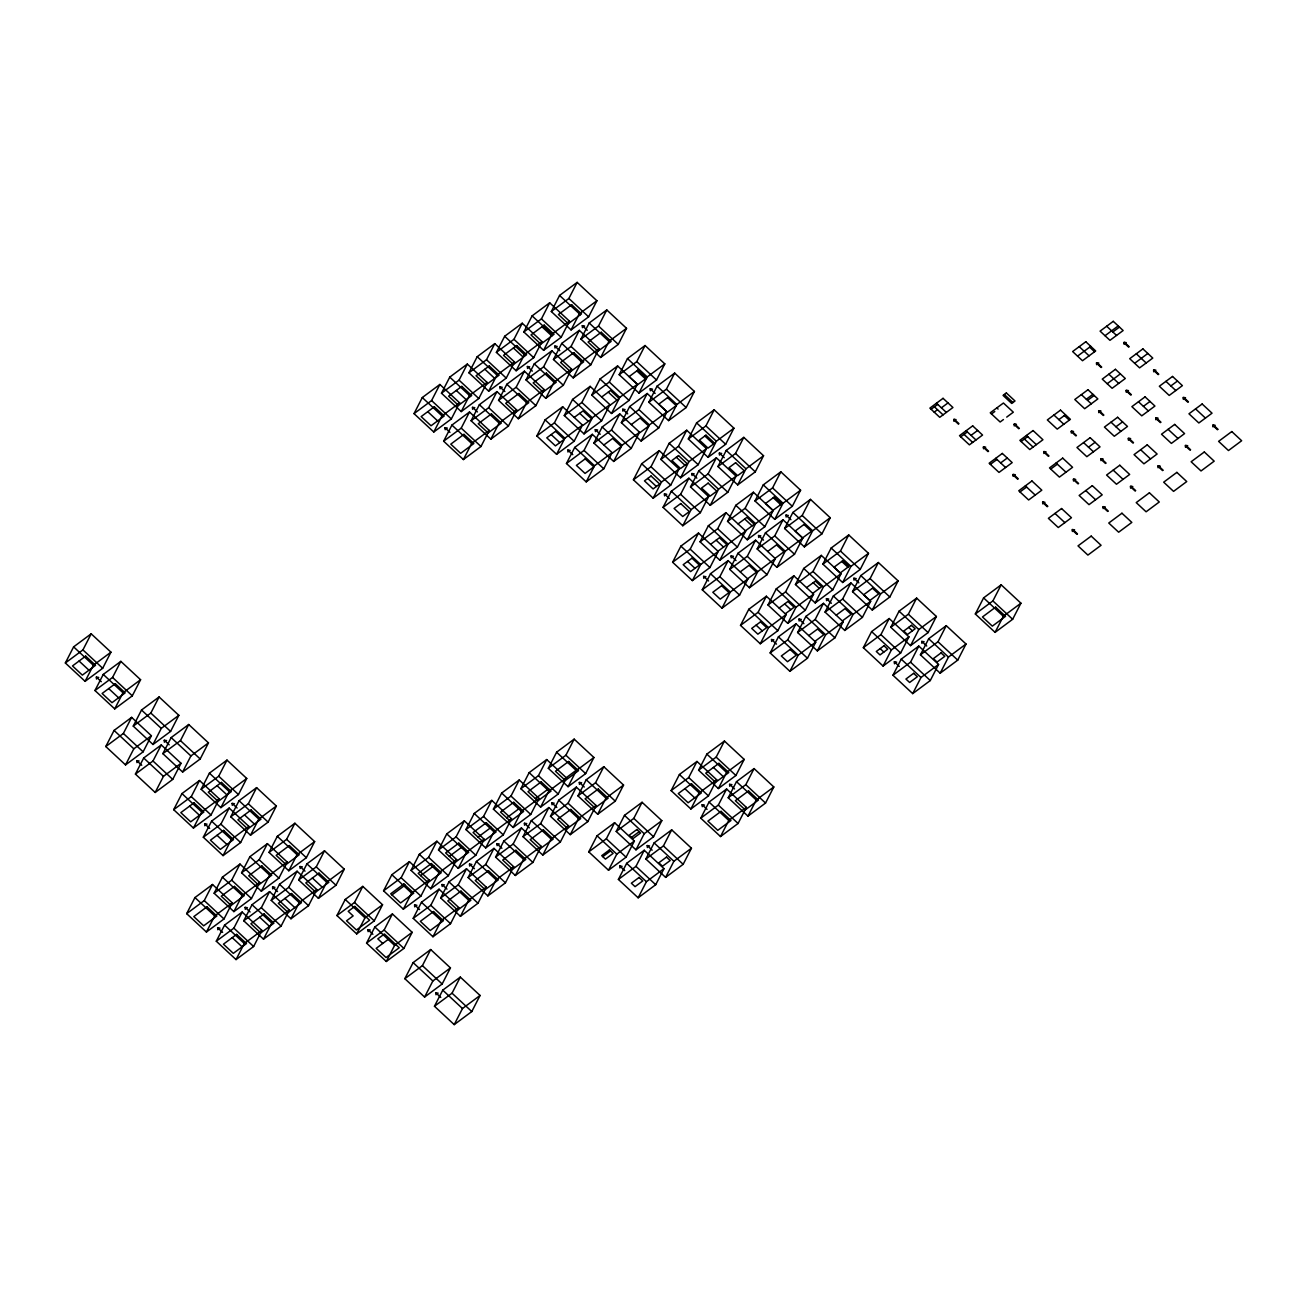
<?xml version="1.0" encoding="UTF-8"?>
<svg xmlns="http://www.w3.org/2000/svg" width="1307" height="1307" viewBox="0 0 1307 1307"><rect width="100%" height="100%" fill="white"/><g stroke="black" fill="none" stroke-linecap="round" stroke-linejoin="round"><path stroke-width="1.5" d="M65.35 662.976L73.617 646.867L91.196 633.813L110.948 652.177L102.681 668.269L85.102 681.339L65.35 662.976L82.929 649.906L91.196 633.813M85.102 681.339L93.369 665.247L110.948 652.177M94.97 690.521L103.253 674.428L120.832 661.358L140.584 679.722L132.301 695.83L114.722 708.9L94.97 690.521L112.549 677.451L120.832 661.358M114.722 708.9L123.005 692.792L140.584 679.722M105.785 746.542L114.068 730.433L131.631 717.363L151.383 735.743L143.117 751.835L125.537 764.905L105.785 746.542L123.364 733.472L131.631 717.363M133.249 726.12L141.515 710.011L159.095 696.958L178.847 715.321L170.58 731.414L153.001 744.484L133.249 726.12L150.828 713.05L159.095 696.958M125.537 764.905L133.82 748.813L151.383 735.743M135.422 774.087L143.688 757.995L161.267 744.925L181.019 763.288L172.736 779.397L155.174 792.467L135.422 774.087L152.984 761.017L161.267 744.925M153.001 744.484L161.267 728.391L178.847 715.321M162.869 753.665L171.152 737.573L188.714 724.503L208.466 742.882L200.2 758.975L182.621 772.045L162.869 753.665L180.448 740.612L188.714 724.503M155.174 792.467L163.44 776.358L181.019 763.288M182.621 772.045L190.904 755.936L208.466 742.882M173.684 809.687L181.967 793.578L199.53 780.508L219.282 798.887L211.015 814.98L193.436 828.05L173.684 809.687L191.263 796.617L199.53 780.508M201.147 789.265L209.414 773.156L226.993 760.102L246.745 778.466L238.462 794.558L220.899 807.628L201.147 789.265L218.71 776.195L226.993 760.102M193.436 828.05L201.719 811.957L219.282 798.887M414.025 413.633L422.292 397.54L439.871 384.47L459.623 402.834L451.34 418.943L433.777 432.013L414.025 413.633L431.588 400.563L439.871 384.47M203.32 837.232L211.587 821.139L229.166 808.069L248.918 826.432L240.635 842.541L223.072 855.611L203.32 837.232L220.883 824.162L229.166 808.069M220.899 807.628L229.166 791.536L246.745 778.466M441.472 393.211L449.755 377.119L467.318 364.049L487.07 382.412L478.803 398.521L461.224 411.591L441.472 393.211L459.051 380.157L467.318 364.049M230.767 816.81L239.05 800.717L256.613 787.647L276.365 806.027L268.098 822.119L250.519 835.189L230.767 816.81L248.346 803.756L256.613 787.647M433.777 432.013L442.044 415.904L459.623 402.834M186.672 913.658L194.939 897.566L212.518 884.496L232.27 902.859L223.987 918.968L206.424 932.038L186.672 913.658L204.251 900.588L212.518 884.496M468.935 372.805L477.202 356.697L494.781 343.627L514.533 362.006L506.25 378.099L488.687 391.169L468.935 372.805L486.498 359.735L494.781 343.627M223.072 855.611L231.339 839.502L248.918 826.432M443.645 441.194L451.912 425.085L469.491 412.015L489.243 430.395L480.976 446.488L463.397 459.558L443.645 441.194L461.224 428.124L469.491 412.015M461.224 411.591L469.507 395.482L487.07 382.412M214.136 893.236L222.402 877.144L239.982 864.074L259.734 882.454L251.45 898.546L233.888 911.616L214.136 893.236L231.698 880.183L239.982 864.074M496.382 352.384L504.665 336.275L522.228 323.221L541.98 341.584L533.713 357.677L516.134 370.747L496.382 352.384L513.961 339.314L522.228 323.221M250.519 835.189L258.802 819.081L276.365 806.027M206.424 932.038L214.691 915.929L232.27 902.859M471.108 420.772L479.375 404.68L496.954 391.61L516.706 409.973L508.423 426.066L490.86 439.136L471.108 420.772L488.671 407.702L496.954 391.61M488.687 391.169L496.954 375.076L514.533 362.006M241.583 872.831L249.866 856.722L267.429 843.652L287.181 862.032L278.914 878.124L261.335 891.194L241.583 872.831L259.162 859.761L267.429 843.652M523.846 331.962L532.112 315.869L549.692 302.799L569.444 321.163L561.177 337.271L543.598 350.325L523.846 331.962L541.425 318.892L549.692 302.799M463.397 459.558L471.664 443.465L489.243 430.395M216.292 941.22L224.575 925.111L242.138 912.057L261.89 930.421L253.623 946.513L236.044 959.583L216.292 941.22L233.871 928.15L242.138 912.057M233.888 911.616L242.154 895.507L259.734 882.454M498.555 400.35L506.838 384.258L524.401 371.188L544.153 389.551L535.886 405.66L518.307 418.73L498.555 400.35L516.134 387.28L524.401 371.188M516.134 370.747L524.417 354.654L541.98 341.584M269.046 852.409L277.313 836.317L294.892 823.247L314.644 841.61L306.361 857.702L288.798 870.772L269.046 852.409L286.609 839.339L294.892 823.247M551.309 311.54L559.576 295.447L577.155 282.377L596.907 300.741L588.624 316.849L571.061 329.919L551.309 311.54L568.872 298.47L577.155 282.377M490.86 439.136L499.127 423.043L516.706 409.973M243.755 920.798L252.022 904.705L269.601 891.635L289.353 909.999L281.087 926.108L263.508 939.161L243.755 920.798L261.335 907.728L269.601 891.635M261.335 891.194L269.618 875.102L287.181 862.032M526.018 379.929L534.285 363.836L551.864 350.766L571.616 369.146L563.333 385.238L545.771 398.308L526.018 379.929L543.581 366.875L551.864 350.766M543.598 350.325L551.864 334.233L569.444 321.163M236.044 959.583L244.327 943.491L261.89 930.421M518.307 418.73L526.59 402.621L544.153 389.551M271.219 900.376L279.486 884.284L297.065 871.214L316.817 889.577L308.534 905.686L290.971 918.756L271.219 900.376L288.782 887.306L297.065 871.214M288.798 870.772L297.065 854.68L314.644 841.61M553.465 359.523L561.749 343.414L579.311 330.344L599.063 348.724L590.797 364.816L573.218 377.886L553.465 359.523L571.045 346.453L579.311 330.344M571.061 329.919L579.328 313.811L596.907 300.741M263.508 939.161L271.774 923.069L289.353 909.999M545.771 398.308L554.037 382.199L571.616 369.146M298.666 879.954L306.949 863.862L324.512 850.792L344.264 869.171L335.997 885.264L318.418 898.334L298.666 879.954L316.245 866.9L324.512 850.792M580.929 339.101L589.196 322.992L606.775 309.939L626.527 328.302L618.26 344.395L600.681 357.465L580.929 339.101L598.508 326.031L606.775 309.939M556.586 454.313L564.853 438.221L582.432 425.151L574.149 441.243L556.586 454.313L536.834 435.95L545.101 419.841L562.68 406.771L582.873 425.461L591.663 418.926L583.02 410.888L574.23 417.423M290.971 918.756L299.238 902.647L316.817 889.577M573.218 377.886L581.501 361.794L599.063 348.724M536.834 435.95L554.397 422.88L562.68 406.771M584.033 433.891L592.316 417.799L609.879 404.729L601.612 420.821L584.033 433.891L564.281 415.528L572.564 399.419L590.127 386.366L610.336 405.039L619.126 398.504L610.483 390.466L601.694 397.001M318.418 898.334L326.701 882.225L344.264 869.171M600.681 357.465L608.948 341.372L626.527 328.302M564.281 415.528L581.86 402.458L590.127 386.366M591.744 395.106L600.011 379.014L617.59 365.944L637.342 384.307L629.059 400.416L611.496 413.469L591.744 395.106L609.307 382.036L617.59 365.944M586.206 481.875L594.489 465.766L612.052 452.696L603.785 468.805L586.206 481.875L566.454 463.495L574.737 447.402L592.3 434.332L612.509 453.023L621.282 446.488L612.64 438.449L603.867 444.984M336.945 915.553L345.211 899.461L362.791 886.391L382.543 904.754L374.259 920.863L356.697 933.917L336.945 915.553L354.507 902.483L362.791 886.391M619.191 374.684L627.474 358.592L645.054 345.522L664.806 363.885L656.522 379.994L638.943 393.064L619.191 374.684L636.77 361.614L645.054 345.522M566.454 463.495L584.033 450.425L592.3 434.332M613.669 461.453L621.936 445.344L639.515 432.29L631.232 448.383L613.669 461.453L593.917 443.073L602.184 426.981L619.763 413.911L639.956 432.601L648.746 426.066L640.103 418.028L631.314 424.563M611.496 413.469L619.763 397.377L637.342 384.307M593.917 443.073L611.48 430.019L619.763 413.911M356.697 933.917L364.963 917.824L382.543 904.754M621.364 422.667L629.647 406.559L647.21 393.489L666.962 411.868L658.695 427.961L641.116 441.031L621.364 422.667L638.943 409.597L647.21 393.489M638.943 393.064L647.226 376.955L664.806 363.885M383.572 890.819L391.855 874.71L409.418 861.656L429.17 880.019L420.903 896.112L403.324 909.182L383.572 890.819L401.151 877.749L409.418 861.656M366.564 943.115L374.848 927.006L392.41 913.936L412.162 932.316L403.896 948.408L386.317 961.478L366.564 943.115L384.144 930.045L392.41 913.936M648.827 402.246L657.094 386.137L674.673 373.083L694.425 391.447L686.159 407.539L668.58 420.609L648.827 402.246L666.407 389.176L674.673 373.083M411.035 870.397L419.302 854.304L436.881 841.234L456.633 859.598L448.366 875.706L430.787 888.76L411.035 870.397L428.614 857.327L436.881 841.234M641.116 441.031L649.399 424.938L666.962 411.868M403.324 909.182L411.607 893.089L429.17 880.019M438.498 849.975L446.765 833.882L464.344 820.812L484.096 839.176L475.813 855.284L458.251 868.354L438.498 849.975L456.061 836.905L464.344 820.812M633.421 479.816L641.688 463.724L659.267 450.654L679.019 469.017L670.736 485.126L653.173 498.196L633.421 479.816L650.984 466.746L659.267 450.654M386.317 961.478L394.6 945.386L412.162 932.316M668.58 420.609L676.846 404.517L694.425 391.447M413.208 918.364L421.475 902.271L439.054 889.201L458.806 907.581L450.539 923.673L432.96 936.743L413.208 918.364L430.787 905.31L439.054 889.201M430.787 888.76L439.054 872.668L456.633 859.598M465.945 829.569L474.229 813.46L491.791 800.39L511.543 818.77L503.277 834.863L485.698 847.933L465.945 829.569L483.525 816.499L491.791 800.39M660.868 459.394L669.151 443.302L686.714 430.232L706.466 448.611L698.199 464.704L680.62 477.774L660.868 459.394L678.447 446.34L686.714 430.232M440.671 897.958L448.938 881.849L466.517 868.779L486.269 887.159L477.986 903.251L460.423 916.321L440.671 897.958L458.234 884.888L466.517 868.779M458.251 868.354L466.517 852.246L484.096 839.176M404.843 978.698L413.11 962.606L430.689 949.536L450.441 967.899L442.158 984.008L424.595 997.061L404.843 978.698L422.406 965.628L430.689 949.536M493.409 809.147L501.676 793.039L519.255 779.969L539.007 798.348L530.724 814.441L513.161 827.511L493.409 809.147L510.972 796.077L519.255 779.969M653.173 498.196L661.44 482.087L679.019 469.017M688.332 438.989L696.598 422.88L714.177 409.81L733.93 428.19L725.663 444.282L708.084 457.352L688.332 438.989L705.911 425.919L714.177 409.81M432.96 936.743L441.227 920.634L458.806 907.581M468.118 877.536L476.402 861.427L493.964 848.374L513.716 866.737L505.45 882.829L487.87 895.899L468.118 877.536L485.698 864.466L493.964 848.374M485.698 847.933L493.981 831.824L511.543 818.77M663.041 507.377L671.324 491.269L688.887 478.215L708.639 496.578L700.372 512.671L682.793 525.741L663.041 507.377L680.62 494.307L688.887 478.215M520.872 788.725L529.139 772.633L546.718 759.563L566.47 777.926L558.187 794.035L540.608 807.089L520.872 788.725L538.435 775.655L546.718 759.563M680.62 477.774L688.903 461.665L706.466 448.611M460.423 916.321L468.69 900.229L486.269 887.159M495.582 857.114L503.849 841.022L521.428 827.952L541.18 846.315L532.897 862.424L515.334 875.478L495.582 857.114L513.145 844.044L521.428 827.952M424.595 997.061L432.862 980.969L450.441 967.899M513.161 827.511L521.428 811.418L539.007 798.348M690.504 486.956L698.771 470.863L716.35 457.793L736.102 476.156L727.819 492.265L710.256 505.319L690.504 486.956L708.067 473.886L716.35 457.793M548.319 768.304L556.602 752.211L574.165 739.141L593.917 757.505L585.65 773.613L568.071 786.683L548.319 768.304L565.898 755.234L574.165 739.141M708.084 457.352L716.35 441.26L733.93 428.19M487.87 895.899L496.154 879.807L513.716 866.737M434.463 1006.259L442.746 990.151L460.309 977.081L480.061 995.46L471.794 1011.553L454.215 1024.623L434.463 1006.259L452.042 993.189L460.309 977.081M682.793 525.741L691.076 509.648L708.639 496.578M523.029 836.692L531.312 820.6L548.875 807.53L568.627 825.893L560.36 842.002L542.781 855.072L523.029 836.692L540.608 823.622L548.875 807.53M540.608 807.089L548.891 790.996L566.47 777.926M717.951 466.534L726.235 450.441L743.797 437.371L763.549 455.735L755.283 471.843L737.703 484.913L717.951 466.534L735.531 453.464L743.797 437.371M672.615 562.239L680.898 546.13L698.477 533.06L718.213 551.44L709.946 567.532L692.367 580.602L672.615 562.239L690.194 549.169L698.477 533.06M515.334 875.478L523.601 859.385L541.18 846.315M550.492 816.287L558.759 800.178L576.338 787.108L596.09 805.488L587.823 821.58L570.244 834.65L550.492 816.287L568.071 803.217L576.338 787.108M710.256 505.319L718.523 489.226L736.102 476.156M568.071 786.683L576.354 770.575L593.917 757.505M700.078 541.817L708.361 525.724L725.924 512.654L745.676 531.018L737.409 547.127L719.83 560.18L700.078 541.817L717.657 528.747L725.924 512.654M454.215 1024.623L462.482 1008.53L480.061 995.46M542.781 855.072L551.064 838.963L568.627 825.893M577.955 795.865L586.222 779.756L603.801 766.703L623.553 785.066L615.27 801.158L597.707 814.228L577.955 795.865L595.518 782.795L603.801 766.703M737.703 484.913L745.987 468.805L763.549 455.735M692.367 580.602L700.65 564.51L718.213 551.44M727.542 521.395L735.808 505.303L753.387 492.233L773.14 510.596L764.856 526.705L747.294 539.775L727.542 521.395L745.104 508.325L753.387 492.233M570.244 834.65L578.511 818.558L596.09 805.488M702.251 589.784L710.518 573.691L728.097 560.621L747.849 578.985L739.582 595.093L722.003 608.163L702.251 589.784L719.83 576.714L728.097 560.621M719.83 560.18L728.113 544.088L745.676 531.018M754.989 500.973L763.272 484.881L780.834 471.811L800.587 490.19L792.32 506.283L774.741 519.353L754.989 500.973L772.568 487.919L780.834 471.811M597.707 814.228L605.974 798.136L623.553 785.066M729.714 569.378L737.981 553.269L755.56 540.199L775.312 558.579L767.029 574.672L749.466 587.742L729.714 569.378L747.277 556.308L755.56 540.199M747.294 539.775L755.56 523.666L773.14 510.596M588.754 851.87L597.038 835.777L614.6 822.707L634.352 841.071L626.086 857.18L608.507 870.233L588.754 851.87L606.334 838.8L614.6 822.707M722.003 608.163L730.27 592.055L747.849 578.985M757.161 548.956L765.445 532.848L783.007 519.794L802.759 538.157L794.493 554.25L776.913 567.32L757.161 548.956L774.741 535.886L783.007 519.794M774.741 519.353L783.024 503.244L800.587 490.19M616.218 831.448L624.485 815.356L642.064 802.286L661.816 820.649L653.549 836.758L635.97 849.828L616.218 831.448L633.797 818.378L642.064 802.286M749.466 587.742L757.733 571.649L775.312 558.579M608.507 870.233L616.79 854.141L634.352 841.071M784.625 528.534L792.892 512.442L810.471 499.372L830.223 517.735L821.94 533.844L804.377 546.898L784.625 528.534L802.188 515.464L810.471 499.372M740.514 625.383L748.797 609.274L766.359 596.221L786.111 614.584L777.845 630.677L760.266 643.747L740.514 625.383L758.093 612.313L766.359 596.221M776.913 567.32L785.197 551.227L802.759 538.157M618.391 879.431L626.657 863.323L644.237 850.253L663.989 868.632L655.706 884.725L638.143 897.795L618.391 879.431L635.97 866.361L644.237 850.253M635.97 849.828L644.237 833.719L661.816 820.649M671.128 790.621L679.411 774.512L696.974 761.442L716.726 779.822L708.459 795.914L690.88 808.984L671.128 790.621L688.707 777.551L696.974 761.442M767.977 604.961L776.244 588.869L793.823 575.799L813.575 594.162L805.308 610.271L787.729 623.325L767.977 604.961L785.556 591.891L793.823 575.799M804.377 546.898L812.644 530.805L830.223 517.735M645.854 859.009L654.121 842.901L671.7 829.847L691.452 848.21L683.169 864.303L665.606 877.373L645.854 859.009L663.417 845.939L671.7 829.847M760.266 643.747L768.549 627.654L786.111 614.584M698.591 770.199L706.858 754.106L724.437 741.036L744.189 759.4L735.906 775.492L718.344 788.562L698.591 770.199L716.154 757.129L724.437 741.036M795.44 584.539L803.707 568.447L821.286 555.377L841.038 573.74L832.755 589.849L815.192 602.919L795.44 584.539L813.003 571.469L821.286 555.377M638.143 897.795L646.41 881.702L663.989 868.632M770.15 652.928L778.417 636.836L795.996 623.766L815.748 642.129L807.465 658.238L789.902 671.308L770.15 652.928L787.713 639.875L795.996 623.766M690.88 808.984L699.163 792.892L716.726 779.822M787.729 623.325L795.996 607.232L813.575 594.162M822.887 564.118L831.17 548.025L848.733 534.955L868.485 553.335L860.218 569.427L842.639 582.497L822.887 564.118L840.466 551.064L848.733 534.955M665.606 877.373L673.873 861.28L691.452 848.21M700.764 818.166L709.031 802.073L726.61 789.003L746.362 807.367L738.079 823.475L720.516 836.545L700.764 818.166L718.327 805.096L726.61 789.003M797.597 632.523L805.88 616.414L823.459 603.344L843.211 621.724L834.928 637.816L817.349 650.886L797.597 632.523L815.176 619.453L823.459 603.344M718.344 788.562L726.61 772.47L744.189 759.4M815.192 602.919L823.459 586.81L841.038 573.74M789.902 671.308L798.169 655.199L815.748 642.129M728.211 797.76L736.495 781.651L754.057 768.581L773.809 786.961L765.543 803.053L747.963 816.123L728.211 797.76L745.791 784.69L754.057 768.581M825.06 612.101L833.343 595.992L850.906 582.938L870.658 601.302L862.391 617.394L844.812 630.464L825.06 612.101L842.639 599.031L850.906 582.938M842.639 582.497L850.922 566.388L868.485 553.335M720.516 836.545L728.783 820.437L746.362 807.367M817.349 650.886L825.632 634.794L843.211 621.724M852.523 591.679L860.79 575.586L878.369 562.516L898.121 580.88L889.838 596.989L872.275 610.042L852.523 591.679L870.086 578.609L878.369 562.516M747.963 816.123L756.247 800.015L773.809 786.961M844.812 630.464L853.095 614.372L870.658 601.302M872.275 610.042L880.542 593.95L898.121 580.88M863.339 647.684L871.606 631.591L889.185 618.521L908.937 636.885L900.654 652.994L883.091 666.064L863.339 647.684L880.902 634.614L889.185 618.521M890.786 627.278L899.069 611.17L916.632 598.1L936.384 616.479L928.117 632.572L910.538 645.642L890.786 627.278L908.365 614.208L916.632 598.1M883.091 666.064L891.358 649.955L908.937 636.885M892.959 675.245L901.226 659.136L918.805 646.083L938.557 664.446L930.29 680.539L912.711 693.609L892.959 675.245L910.538 662.175L918.805 646.083M910.538 645.642L918.821 629.549L936.384 616.479M920.422 654.823L928.689 638.731L946.268 625.661L966.02 644.024L957.737 660.133L940.174 673.187L920.422 654.823L937.985 641.753L946.268 625.661M912.711 693.609L920.978 677.516L938.557 664.446M940.174 673.187L948.441 657.094L966.02 644.024M975.332 613.996L983.599 597.887L1001.178 584.817L1020.93 603.197L1012.647 619.289L995.084 632.359L975.332 613.996L992.895 600.926L1001.178 584.817M995.084 632.359L1003.351 616.267L1020.93 603.197M710.649 544.284L719.438 537.749L726.839 544.643L718.049 551.178M738.096 523.878L746.885 517.343L754.302 524.221L745.513 530.756M931.107 409.271L937.707 404.369M934.195 412.146L937.495 409.695M941.399 407.817L948 402.915M740.268 571.845L749.058 565.31L756.459 572.205L747.686 578.74M767.732 551.423L776.521 544.888L783.922 551.783L775.133 558.318M960.743 436.816L967.327 431.931M991.49 413.96L994.79 411.509M971.036 435.362L977.62 430.46M1077.556 356.141L1090.741 346.339M1105.019 335.719L1118.204 325.933M1112.845 331.978L1119.429 327.077M1003.433 419.547L1000.133 421.998L990.249 412.8L1003.433 403.013L1013.317 412.195L1006.717 417.096M391.953 894.919L405.121 885.117M779.152 608.016L787.941 601.481L794.117 607.216L785.327 613.751M806.615 587.595L815.405 581.06L821.58 586.794L812.791 593.329M420.642 875.657L433.826 865.855M449.33 856.379L462.515 846.577M478.019 837.117L491.203 827.315M506.708 817.839L519.892 808.036M535.413 798.577L548.581 788.774M564.101 779.299L577.269 769.496M990.363 464.377L996.963 459.476M1021.11 441.505L1027.71 436.603M1000.656 462.923L1007.256 458.022M1058.866 419.629L1065.45 414.727M1086.329 399.223L1092.913 394.322M1107.192 383.703L1120.377 373.9M1134.656 363.281L1147.824 353.478M1087.555 400.367L1094.155 395.466M389.355 938.557L376.171 948.359L386.039 957.541L399.223 947.755L384.405 933.966L377.821 938.867L382.755 943.458M808.788 635.561L817.578 629.026L823.753 634.777L814.964 641.312M836.251 615.14L845.025 608.605L851.2 614.355L842.411 620.89M1019.999 491.938L1026.583 487.037M1050.746 469.066L1057.33 464.165M1088.502 447.19L1095.086 442.289M1115.949 426.768L1122.55 421.867M1143.413 406.346L1149.997 401.445M1170.86 385.941L1177.46 381.04M602.805 856.657L610.5 850.939M631.493 837.395L639.188 831.677M1126.291 342.646L1123.955 342.303L1124.085 344.28M1155.911 370.191L1153.591 369.865L1153.722 371.825M1098.828 363.052L1096.491 362.725L1096.638 364.686M1185.547 397.753L1183.211 397.41L1183.341 399.387M1128.464 390.613L1126.128 390.287L1126.258 392.247M582.448 327.649L582.301 325.672L584.637 326.015M1215.167 425.298L1212.847 424.971L1212.978 426.932M1158.084 418.158L1155.747 417.832L1155.894 419.792M1101 411.035L1098.664 410.692L1098.811 412.669M554.985 348.054L554.854 346.094L557.19 346.42M1187.72 445.72L1185.384 445.393L1185.514 447.353M1130.637 438.58L1128.3 438.253L1128.431 440.214M1073.553 431.441L1071.217 431.114L1071.348 433.074M1016.454 424.318L1014.134 423.974L1014.265 425.951M956.087 419.629L953.751 419.302L953.881 421.262M527.538 368.476L527.391 366.515L529.727 366.842M650.347 390.793L650.2 388.816L652.536 389.159M1160.257 466.142L1157.92 465.798L1158.067 467.775M1103.173 459.002L1100.837 458.675L1100.984 460.636M1046.09 451.863L1043.754 451.536L1043.885 453.496M985.707 447.174L983.37 446.847L983.518 448.807M500.075 388.898L499.944 386.937L502.264 387.264M622.884 411.199L622.753 409.238L625.089 409.565M1132.793 486.563L1130.473 486.22L1130.604 488.197M1075.71 479.424L1073.39 479.081L1073.521 481.058M1015.343 474.735L1013.007 474.408L1013.137 476.369M472.611 409.32L472.481 407.343L474.817 407.686M595.437 431.62L595.289 429.66L597.626 429.987M1105.346 506.969L1103.01 506.642L1103.141 508.603M719.471 455.081L719.34 453.121L721.676 453.447M1044.963 502.296L1042.627 501.953L1042.774 503.914M445.164 429.725L445.017 427.765L447.353 428.092M567.973 452.042L567.842 450.082L570.162 450.409M692.024 475.503L691.877 473.526L694.213 473.869M1074.599 529.841L1072.263 529.515L1072.393 531.475M664.56 495.908L664.43 493.948L666.75 494.275M786.144 517.082L785.997 515.105L788.333 515.448M758.681 537.487L758.55 535.527L760.87 535.854M731.217 557.909L731.087 555.949L733.423 556.276M854.026 580.226L853.896 578.249L856.232 578.593M703.77 578.331L703.623 576.371L705.96 576.697M826.579 600.648L826.449 598.671L828.769 599.014M799.116 621.054L798.985 619.093L801.322 619.42M921.925 643.371L921.794 641.41L924.131 641.737M771.669 641.476L771.522 639.515L773.858 639.842M894.478 663.793L894.331 661.816L896.667 662.159M96.489 679.068L96.359 677.108L98.695 677.434M729.731 786.291L729.6 784.331L731.936 784.657M579.458 784.396L579.328 782.436L581.664 782.762M702.284 806.713L702.137 804.753L704.473 805.079M164.388 742.213L164.257 740.252L166.593 740.579M552.011 804.818L551.864 802.857L554.201 803.184M136.941 762.635L136.794 760.674L139.13 761.001M524.548 825.24L524.417 823.279L526.754 823.606M647.357 847.557L647.226 845.58L649.563 845.923M232.287 805.357L232.156 803.397L234.492 803.723M497.101 845.662L496.954 843.701L499.29 844.028M619.91 867.962L619.763 866.002L622.099 866.329M204.823 825.779L204.693 823.818L207.029 824.145M469.638 866.084L469.507 864.107L471.827 864.45M442.174 886.489L442.044 884.529L444.38 884.855M300.185 868.502L300.055 866.541L302.374 866.868M414.727 906.911L414.58 904.95L416.917 905.277M272.722 888.923L272.591 886.963L274.927 887.29M245.275 909.345L245.128 907.368L247.464 907.712M368.084 931.646L367.953 929.685L370.273 930.012M217.812 929.767L217.681 927.79L220.017 928.133M435.983 994.79L435.835 992.83L438.172 993.157M1124.543 342.385L1129.166 346.698M1154.163 369.946L1158.803 374.243M1183.799 397.491L1188.422 401.804M1213.419 425.053L1218.059 429.366M1106.67 326.227L1116.554 335.425M1136.306 353.789L1146.174 362.97M1165.926 381.35L1175.81 390.532M1195.562 408.895L1205.43 418.077M1123.987 342.793L1128.627 347.107M1153.624 370.355L1158.247 374.652M1183.243 397.9L1187.867 402.213M1212.88 425.461L1217.503 429.774M1089.646 347.156L1094.58 351.746M1097.079 362.807L1101.719 367.12M1126.716 390.368L1131.339 394.665M1156.336 417.913L1160.959 422.226M1185.972 445.475L1190.595 449.771M1079.223 346.649L1089.09 355.831M1108.842 374.21L1118.727 383.392M1138.479 401.755L1148.347 410.953M1168.099 429.317L1177.983 438.498M1096.54 363.215L1101.164 367.528M1126.16 390.777L1130.784 395.073M1155.796 418.322L1160.42 422.635M1185.416 445.883L1190.04 450.18M1099.252 410.774L1103.876 415.087M1128.889 438.335L1133.512 442.648M1158.508 465.896L1163.132 470.193M1081.379 394.632L1091.263 403.814M1111.015 422.177L1120.883 431.359M1140.635 449.739L1150.519 458.92M1098.697 411.182L1103.337 415.495M1128.333 438.744L1132.957 443.057M1157.953 466.305L1162.593 470.602M1064.355 415.544L1069.289 420.151M1071.789 431.196L1076.429 435.509M1101.425 458.757L1106.049 463.054M1131.045 486.302L1135.685 490.615M1053.932 415.038L1063.8 424.22M1083.552 442.599L1093.436 451.781M1113.188 470.144L1123.056 479.342M1071.25 431.604L1075.873 435.917M1100.87 459.165L1105.51 463.462M1130.506 486.71L1135.13 491.024M1004.299 394.485L1012.941 402.523M1014.706 424.056L1019.346 428.369M1044.342 451.618L1048.966 455.931M1073.962 479.179L1078.602 483.476M1103.598 506.724L1108.222 511.037M996.849 407.915L998.074 409.058M1026.469 435.46L1036.353 444.641M1056.105 463.021L1065.973 472.203M1085.725 490.566L1095.609 499.748M1014.167 424.465L1018.79 428.778M1043.787 452.026L1048.426 456.339M1073.423 479.587L1078.046 483.884M1103.043 507.132L1107.683 511.445M1024.41 439.054L1033.053 447.092M954.339 419.384L958.962 423.68M983.959 446.929L988.582 451.242M1013.595 474.49L1018.218 478.787M1043.215 502.035L1047.838 506.348M1072.851 529.596L1077.474 533.893M936.466 403.226L946.333 412.408M966.085 430.771L975.97 439.953M995.722 458.332L1005.589 467.514M1025.341 485.877L1035.226 495.075M1054.978 513.439L1064.846 522.62M953.783 419.792L958.407 424.089M983.403 447.337L988.043 451.65M1013.039 474.898L1017.663 479.195M1042.659 502.443L1047.299 506.757M1072.295 530.005L1076.919 534.302M934.407 406.82L943.05 414.858M964.027 434.381L972.669 442.403M992.895 600.926L1012.647 619.289M983.599 597.887L1003.351 616.267M568.872 298.47L588.624 316.849M598.508 326.031L618.26 344.395M636.77 361.614L656.522 379.994M666.407 389.176L686.159 407.539M705.911 425.919L725.663 444.282M735.531 453.464L755.283 471.843M772.568 487.919L792.32 506.283M802.188 515.464L821.94 533.844M840.466 551.064L860.218 569.427M870.086 578.609L889.838 596.989M908.365 614.208L928.117 632.572M937.985 641.753L957.737 660.133M559.576 295.447L580.39 314.709M589.196 322.992L608.948 341.372M627.474 358.592L647.226 376.955M657.094 386.137L676.846 404.517M696.598 422.88L716.35 441.26M726.235 450.441L745.987 468.805M763.272 484.881L783.024 503.244M792.892 512.442L812.644 530.805M831.17 548.025L850.922 566.388M860.79 575.586L880.542 593.95M899.069 611.17L918.821 629.549M928.689 638.731L948.441 657.094M636.836 370.878L645.478 378.916M773.254 497.738L780.655 504.633M841.757 561.455L847.933 567.189M704.865 435.983L713.508 444.021M908.692 627.376L912.4 630.824M582.301 325.672L587.251 330.263M650.2 388.816L655.15 393.407M719.34 453.121L724.274 457.711M785.997 515.105L790.931 519.712M853.896 578.249L858.83 582.857M921.794 641.41L926.728 646.001M541.425 318.892L561.177 337.271M571.045 346.453L590.797 364.816M609.307 382.036L629.059 400.416M638.943 409.597L658.695 427.961M678.447 446.34L698.199 464.704M708.067 473.886L727.819 492.265M745.104 508.325L764.856 526.705M774.741 535.886L794.493 554.25M813.003 571.469L832.755 589.849M842.639 599.031L862.391 617.394M880.902 634.614L900.654 652.994M910.538 662.175L930.29 680.539M532.112 315.869L551.864 334.233M561.749 343.414L581.501 361.794M600.011 379.014L619.763 397.377M629.647 406.559L649.399 424.938M669.151 443.302L688.903 461.665M698.771 470.863L718.523 489.226M735.808 505.303L755.56 523.666M765.445 532.848L785.197 551.227M803.707 568.447L823.459 586.81M833.343 595.992L853.095 614.372M871.606 631.591L891.358 649.955M901.226 659.136L920.978 677.516M541.964 326.75L551.832 335.932M608.278 392.1L616.92 400.138M744.696 518.977L752.097 525.855M813.199 582.693L819.375 588.428M676.307 457.221L684.95 465.259M554.854 346.094L559.788 350.684M622.753 409.238L627.687 413.829M691.877 473.526L696.827 478.133M758.55 535.527L763.484 540.118M826.449 598.671L831.383 603.262M880.134 648.615L883.842 652.062M894.331 661.816L899.281 666.407M513.961 339.314L533.713 357.677M543.581 366.875L563.333 385.238M581.86 402.458L601.612 420.821M611.48 430.019L631.232 448.383M650.984 466.746L670.736 485.126M680.62 494.307L700.372 512.671M717.657 528.747L737.409 547.127M747.277 556.308L767.029 574.672M785.556 591.891L805.308 610.271M815.176 619.453L834.928 637.816M504.665 336.275L524.417 354.654M534.285 363.836L554.037 382.199M572.564 399.419L592.316 417.799M602.184 426.981L621.936 445.344M641.688 463.724L661.44 482.087M671.324 491.269L691.076 509.648M708.361 525.724L728.113 544.088M737.981 553.269L757.733 571.649M776.244 588.869L795.996 607.232M805.88 616.414L825.632 634.794M513.406 347.989L523.29 357.17M579.72 413.339L588.362 421.377M716.138 540.199L723.539 547.094M784.657 603.932L790.817 609.666M527.391 366.515L532.341 371.106M595.289 429.66L600.223 434.251M647.766 478.46L656.392 486.482M664.43 493.948L669.364 498.539M731.087 555.949L736.021 560.54M798.985 619.093L803.919 623.684M486.498 359.735L506.25 378.099M516.134 387.28L535.886 405.66M554.397 422.88L574.149 441.243M584.033 450.425L603.785 468.805M690.194 549.169L709.946 567.532M719.83 576.714L739.582 595.093M758.093 612.313L777.845 630.677M787.713 639.875L807.465 658.238M477.202 356.697L496.954 375.076M506.838 384.258L526.59 402.621M545.101 419.841L564.853 438.221M574.737 447.402L594.489 465.766M680.898 546.13L700.65 564.51M710.518 573.691L730.27 592.055M748.797 609.274L768.549 627.654M778.417 636.836L798.169 655.199M484.848 369.228L494.732 378.409M499.944 386.937L504.878 391.528M551.162 434.577L559.804 442.616M567.842 450.082L572.776 454.673M687.58 561.438L694.981 568.333M703.623 576.371L708.574 580.962M756.1 625.154L762.275 630.905M771.522 639.515L776.472 644.106M459.051 380.157L478.803 398.521M488.671 407.702L508.423 426.066M449.755 377.119L469.507 395.482M479.375 404.68L499.127 423.043M456.29 390.466L466.174 399.648M472.481 407.343L477.414 411.934M431.588 400.563L451.34 418.943M461.224 428.124L480.976 446.488M422.292 397.54L442.044 415.904M451.912 425.085L471.664 443.465M427.748 411.689L437.616 420.887M445.017 427.765L449.967 432.356M716.154 757.129L735.906 775.492M745.791 784.69L765.543 803.053M706.858 754.106L726.61 772.47M736.495 781.651L756.247 800.015M713.41 767.438L723.294 776.619M729.6 784.331L734.534 788.922M688.707 777.551L708.459 795.914M718.327 805.096L738.079 823.475M679.411 774.512L699.163 792.892M709.031 802.073L728.783 820.437M684.852 788.676L694.736 797.858M702.137 804.753L707.071 809.343M565.898 755.234L585.65 773.613M595.518 782.795L615.27 801.158M633.797 818.378L653.549 836.758M663.417 845.939L683.169 864.303M556.602 752.211L576.354 770.575M586.222 779.756L605.974 798.136M624.485 815.356L644.237 833.719M654.121 842.901L673.873 861.28M579.328 782.436L584.262 787.026M647.226 845.58L652.16 850.171M538.435 775.655L558.187 794.035M568.071 803.217L587.823 821.58M606.334 838.8L626.086 857.18M635.97 866.361L655.706 884.725M529.139 772.633L548.891 790.996M558.759 800.178L578.511 818.558M597.038 835.777L616.79 854.141M626.657 863.323L646.41 881.702M551.864 802.857L556.815 807.448M619.763 866.002L624.713 870.593M510.972 796.077L530.724 814.441M540.608 823.622L560.36 842.002M501.676 793.039L521.428 811.418M531.312 820.6L551.064 838.963M524.417 823.279L529.351 827.87M483.525 816.499L503.277 834.863M513.145 844.044L532.897 862.424M474.229 813.46L493.981 831.824M503.849 841.022L523.601 859.385M496.954 843.701L501.888 848.292M456.061 836.905L475.813 855.284M485.698 864.466L505.45 882.829M446.765 833.882L466.517 852.246M476.402 861.427L496.154 879.807M469.507 864.107L474.441 868.698M428.614 857.327L448.366 875.706M458.234 884.888L477.986 903.251M419.302 854.304L439.054 872.668M448.938 881.849L468.69 900.229M442.044 884.529L446.978 889.119M401.151 877.749L420.903 896.112M430.787 905.31L450.539 923.673M391.855 874.71L411.607 893.089M421.475 902.271L441.227 920.634M414.58 904.95L419.531 909.541M82.929 649.906L102.681 668.269M112.549 677.451L132.301 695.83M150.828 713.05L170.58 731.414M180.448 740.612L200.2 758.975M218.71 776.195L238.462 794.558M248.346 803.756L268.098 822.119M286.609 839.339L306.361 857.702M316.245 866.9L335.997 885.264M354.507 902.483L374.259 920.863M384.144 930.045L403.896 948.408M422.406 965.628L442.158 984.008M452.042 993.189L471.794 1011.553M73.617 646.867L93.369 665.247M103.253 674.428L123.005 692.792M141.515 710.011L161.267 728.391M171.152 737.573L190.904 755.936M209.414 773.156L229.166 791.536M239.05 800.717L258.802 819.081M277.313 836.317L297.065 854.68M306.949 863.862L326.701 882.225M345.211 899.461L364.963 917.824M374.848 927.006L394.6 945.386M413.11 962.606L432.862 980.969M442.746 990.151L462.482 1008.53M217.06 785.687L226.944 794.868M79.073 661.032L88.958 670.213M96.359 677.108L101.293 681.699M108.71 688.593L118.578 697.775M164.257 740.252L169.191 744.843M232.156 803.397L237.09 807.987M244.491 814.882L254.375 824.063M300.055 866.541L304.988 871.132M312.389 878.026L322.274 887.208M367.953 929.685L372.887 934.276M435.835 992.83L440.786 997.421M123.364 733.472L143.117 751.835M152.984 761.017L172.736 779.397M191.263 796.617L211.015 814.98M220.883 824.162L240.635 842.541M259.162 859.761L278.914 878.124M288.782 887.306L308.534 905.686M114.068 730.433L133.82 748.813M143.688 757.995L163.44 776.358M181.967 793.578L201.719 811.957M211.587 821.139L231.339 839.502M249.866 856.722L269.618 875.102M279.486 884.284L299.238 902.647M189.613 806.109L199.481 815.29M136.794 760.674L141.728 765.265M204.693 823.818L209.626 828.409M217.044 835.287L226.912 844.485M272.591 886.963L277.525 891.554M284.942 898.432L294.81 907.63M231.698 880.183L251.45 898.546M261.335 907.728L281.087 926.108M222.402 877.144L242.154 895.507M252.022 904.705L271.774 923.069M259.685 917.22L269.552 926.402M245.128 907.368L250.078 911.976M204.251 900.588L223.987 918.968M233.871 928.15L253.623 946.513M194.939 897.566L214.691 915.929M224.575 925.111L244.327 943.491M232.221 937.642L242.089 946.823M217.681 927.79L222.615 932.381M85.658 656.13L72.489 665.933L82.357 675.115L95.542 665.312L85.658 656.13M434.332 406.787L421.148 416.59L431.032 425.772L444.2 415.985L434.332 406.787M461.796 386.382L448.611 396.168L458.479 405.366L471.664 395.564L461.796 386.382M489.243 365.96L476.058 375.762L485.943 384.944L499.127 375.142L489.243 365.96M516.706 345.538L503.522 355.341L513.406 364.522L526.574 354.72L516.706 345.538M544.153 325.116L530.985 334.919L540.853 344.1L554.037 334.298L544.153 325.116M571.616 304.711L558.432 314.497L568.316 323.695L581.484 313.892L571.616 304.711M115.294 683.692L102.109 693.478L111.994 702.676L125.162 692.873L115.294 683.692M463.952 434.349L450.784 444.151L460.652 453.333L473.837 443.53L463.952 434.349M491.416 413.927L478.231 423.729L488.115 432.911L501.284 423.109L491.416 413.927M518.879 393.505L505.695 403.308L515.562 412.489L528.747 402.703L518.879 393.505M546.326 373.099L533.158 382.902L543.026 392.084L556.21 382.281L546.326 373.099M573.789 352.678L560.605 362.48L570.489 371.662L583.657 361.859L573.789 352.678M601.236 332.256L588.068 342.058L597.936 351.24L611.121 341.437L601.236 332.256M555.557 431.31L546.783 437.845L555.426 445.883L564.199 439.348L555.557 431.31M637.93 370.061L629.141 376.596L637.783 384.634L646.573 378.099L637.93 370.061M585.193 458.871L576.403 465.39L585.046 473.428L593.835 466.893L585.193 458.871M667.567 397.606L658.777 404.141L667.42 412.179L676.209 405.644L667.567 397.606M194.008 802.841L180.823 812.644L190.691 821.825L203.876 812.023L194.008 802.841M221.455 782.419L208.287 792.222L218.155 801.403L231.339 791.601L221.455 782.419M651.049 476.009L644.465 480.894L653.108 488.932L659.692 484.031L651.049 476.009M678.513 455.588L671.912 460.489L680.555 468.527L687.155 463.626L678.513 455.588M705.96 435.166L699.376 440.067L708.018 448.105L714.602 443.204L705.96 435.166M223.628 830.386L210.443 840.189L220.328 849.387L233.512 839.584L223.628 830.386M251.091 809.981L237.907 819.783L247.791 828.965L260.959 819.162L251.091 809.981M680.686 503.554L674.085 508.456L682.728 516.494L689.328 511.592L680.686 503.554M708.133 483.133L701.549 488.034L710.191 496.072L716.775 491.171L708.133 483.133M735.596 462.727L729.012 467.628L737.654 475.65L744.238 470.749L735.596 462.727M206.98 906.813L193.812 916.615L203.68 925.813L216.864 916.011L206.98 906.813M234.443 886.407L221.259 896.21L231.143 905.392L244.311 895.589L234.443 886.407M261.906 865.986L248.722 875.788L258.59 884.97L271.774 875.167L261.906 865.986M289.353 845.564L276.169 855.366L286.053 864.548L299.238 854.745L289.353 845.564M691.975 558.171L683.185 564.706L690.602 571.6L699.376 565.065L691.975 558.171M774.348 496.921L765.559 503.456L772.96 510.334L781.749 503.816L774.348 496.921M943.05 398.325L929.881 408.127L939.749 417.309L952.934 407.506L943.05 398.325M236.616 934.374L223.432 944.177L233.316 953.358L246.484 943.556L236.616 934.374M264.063 913.952L250.895 923.755L260.763 932.937L273.947 923.134L264.063 913.952M291.526 893.531L278.342 903.333L288.226 912.531L301.411 902.729L291.526 893.531M318.99 873.125L305.805 882.928L315.673 892.109L328.858 882.307L318.99 873.125M721.595 585.732L712.821 592.267L720.222 599.145L729.012 592.61L721.595 585.732M803.968 524.466L795.195 531.001L802.596 537.896L811.386 531.361L803.968 524.466M1006.357 392.95L1003.057 395.4L1011.7 403.438L1015 400.988L1006.357 392.95M972.686 425.87L959.501 435.672L969.386 444.854L982.554 435.051L972.686 425.87M1085.807 341.748L1072.622 351.55L1082.506 360.732L1095.674 350.93L1085.807 341.748M1113.27 321.326L1100.086 331.128L1109.953 340.326L1123.138 330.524L1113.27 321.326M354.785 906.421L348.201 911.322L353.135 915.913L346.535 920.814L356.419 929.996L369.603 920.193L354.785 906.421M403.896 883.973L390.711 893.776L400.596 902.957L413.764 893.155L403.896 883.973M431.343 863.551L418.175 873.354L428.043 882.535L441.227 872.733L431.343 863.551M458.806 843.146L445.622 852.932L455.506 862.13L468.69 852.327L458.806 843.146M486.269 822.724L473.085 832.526L482.953 841.708L496.137 831.905L486.269 822.724M513.716 802.302L500.548 812.104L510.416 821.286L523.601 811.484L513.716 802.302M541.18 781.88L527.995 791.683L537.88 800.864L551.048 791.062L541.18 781.88M568.643 761.458L555.459 771.261L565.327 780.459L578.511 770.656L568.643 761.458M760.494 621.887L751.705 628.422L757.88 634.173L766.654 627.638L760.494 621.887M842.868 560.638L834.078 567.173L840.254 572.907L849.027 566.372L842.868 560.638M1002.306 453.431L989.138 463.233L999.005 472.415L1012.19 462.613L1002.306 453.431M1033.069 430.558L1019.885 440.361L1029.753 449.543L1042.937 439.74L1033.069 430.558M1060.516 410.137L1047.348 419.939L1057.216 429.121L1070.4 419.335L1060.516 410.137M1087.979 389.731L1074.795 399.517L1084.679 408.715L1097.847 398.913L1087.979 389.731M1115.426 369.309L1102.258 379.112L1112.126 388.293L1125.311 378.491L1115.426 369.309M1142.89 348.887L1129.705 358.69L1139.59 367.871L1152.774 358.069L1142.89 348.887M433.516 911.534L420.348 921.337L430.215 930.519L443.4 920.716L433.516 911.534M460.979 891.113L447.795 900.915L457.679 910.097L470.847 900.294L460.979 891.113M488.442 870.691L475.258 880.493L485.126 889.675L498.31 879.872L488.442 870.691M515.889 850.269L502.705 860.071L512.589 869.253L525.773 859.467L515.889 850.269M543.353 829.863L530.168 839.649L540.052 848.847L553.22 839.045L543.353 829.863M570.8 809.441L557.632 819.244L567.499 828.426L580.684 818.623L570.8 809.441M598.263 789.02L585.079 798.822L594.963 808.004L608.131 798.201L598.263 789.02M790.114 649.448L781.325 655.983L787.5 661.718L796.29 655.183L790.114 649.448M872.488 588.199L863.698 594.734L869.874 600.468L878.663 593.933L872.488 588.199M1031.942 480.976L1018.757 490.778L1028.642 499.977L1041.81 490.174L1031.942 480.976M1062.689 458.12L1049.505 467.922L1059.389 477.104L1072.573 467.302L1062.689 458.12M1090.152 437.698L1076.968 447.5L1086.836 456.682L1100.02 446.88L1090.152 437.698M1117.599 417.276L1104.431 427.079L1114.299 436.26L1127.484 426.458L1117.599 417.276M1145.063 396.854L1131.878 406.657L1141.763 415.838L1154.931 406.052L1145.063 396.854M1172.526 376.449L1159.342 386.251L1169.21 395.433L1182.394 385.63L1172.526 376.449M691.452 783.775L678.268 793.578L688.135 802.759L701.32 792.957L691.452 783.775M718.899 763.353L705.731 773.156L715.599 782.338L728.783 772.535L718.899 763.353M1061.562 508.537L1048.394 518.34L1058.262 527.522L1071.446 517.719L1061.562 508.537M1092.325 485.665L1079.141 495.467L1089.009 504.649L1102.193 494.847L1092.325 485.665M1119.772 465.243L1106.588 475.045L1116.472 484.243L1129.656 474.441L1119.772 465.243M1147.236 444.837L1134.051 454.64L1143.935 463.822L1157.103 454.019L1147.236 444.837M1174.683 424.416L1161.515 434.218L1171.382 443.4L1184.567 433.597L1174.683 424.416M1202.146 403.994L1188.962 413.796L1198.846 422.978L1212.03 413.175L1202.146 403.994M609.421 849.942L601.726 855.66L605.435 859.107L613.114 853.389L609.421 849.942M636.868 829.52L629.19 835.238L632.882 838.686L640.577 832.967L636.868 829.52M883.989 645.756L876.294 651.474L880.003 654.921L887.682 649.203L883.989 645.756M911.436 625.334L903.758 631.052L907.45 634.499L915.145 628.781L911.436 625.334M721.072 811.337L707.888 821.123L717.772 830.321L730.956 820.518L721.072 811.337M748.535 790.915L735.351 800.717L745.235 809.899L758.403 800.096L748.535 790.915M995.64 607.151L982.472 616.953L992.34 626.135L1005.524 616.332L995.64 607.151M1091.198 536.099L1078.014 545.885L1087.898 555.083L1101.066 545.28L1091.198 536.099M1121.945 513.226L1108.761 523.029L1118.645 532.21L1131.829 522.408L1121.945 513.226M1149.408 492.804L1136.224 502.607L1146.092 511.789L1159.276 501.986L1149.408 492.804M1176.855 472.382L1163.687 482.185L1173.555 491.367L1186.74 481.564L1176.855 472.382M1204.319 451.977L1191.134 461.763L1201.019 470.961L1214.187 461.159L1204.319 451.977M1231.782 431.555L1218.598 441.358L1228.466 450.539L1241.65 440.737L1231.782 431.555M639.041 877.487L631.363 883.205L635.055 886.652L642.75 880.934L639.041 877.487M666.505 857.082L658.81 862.8L662.518 866.231L670.197 860.529L666.505 857.082M913.609 673.317L905.931 679.036L909.623 682.483L917.318 676.765L913.609 673.317M941.073 652.896L933.378 658.614L937.086 662.061L944.781 656.343L941.073 652.896"/></g></svg>
